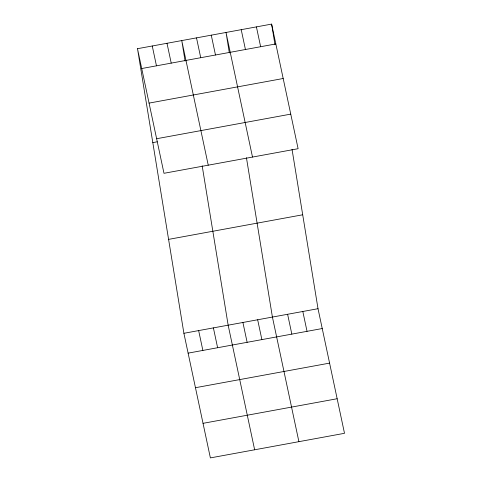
<?xml version="1.0" encoding="UTF-8"?>
<svg xmlns="http://www.w3.org/2000/svg" width="482" height="482" viewBox="0 0 482 482"><rect width="100%" height="100%" fill="white"/><g stroke="black" fill="none" stroke-linecap="round" stroke-linejoin="round"><path stroke-width="0.72" d="M137.497 48.694L271.619 24.1L298.105 148.703L163.982 173.297L137.497 48.694L183.895 333.297L210.381 457.9L344.503 433.306L318.018 308.703L292.032 149.306M141.714 68.534L275.837 43.934M149.059 103.106L283.187 78.506M156.632 138.726L290.754 114.126M152.806 142.612L157.234 141.804M168.586 239.379L302.708 214.785M183.895 333.297L318.018 308.703M188.113 353.137L322.235 328.543M195.457 387.709L329.586 363.115M203.03 423.329L337.153 398.734M256.418 26.89L260.635 46.724M302.817 311.493L307.034 331.327M241.217 29.673L245.434 49.513M287.615 314.282L291.833 334.116M252.502 157.06L226.016 32.463L229.354 52.942M298.9 441.669L272.414 317.066L246.429 157.668M211.267 35.168L215.478 55.002M257.665 319.771L261.883 339.611M196.511 37.873L200.729 57.707M242.91 322.476L247.127 342.316M208.242 165.181L181.756 40.578L185.094 61.057M254.641 449.784L228.155 325.181L202.169 165.784M167.001 43.284L171.218 63.118M213.399 327.887L217.617 347.727M152.252 45.989L156.463 65.823M198.65 330.592L202.868 350.432M271.619 24.1L274.957 44.579"/></g></svg>
